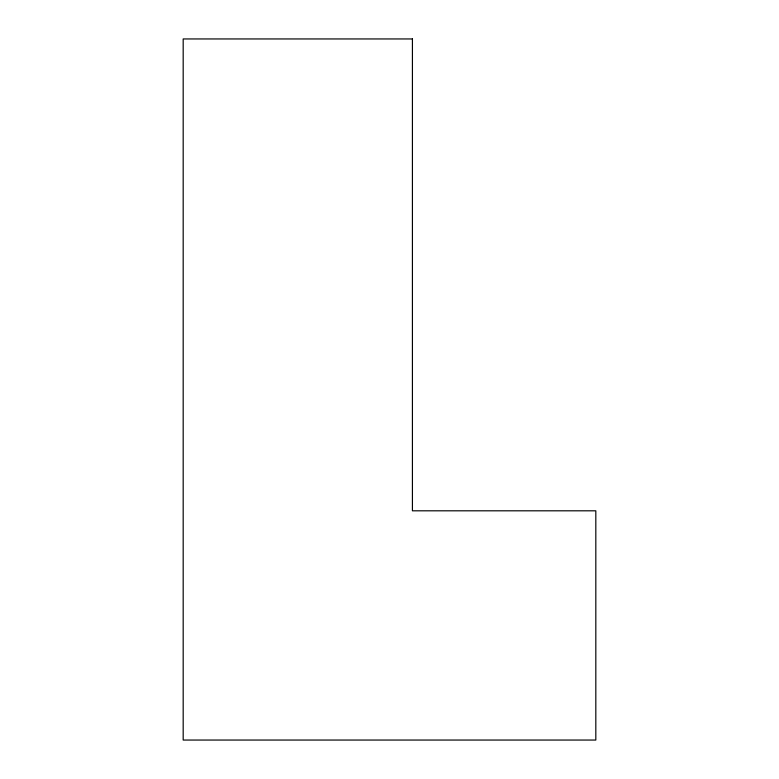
<?xml version="1.0" encoding="UTF-8"?>
<svg xmlns="http://www.w3.org/2000/svg" width="779" height="779" viewBox="0 0 779 779"><rect width="100%" height="100%" fill="white"/><g stroke="black" fill="none" stroke-linecap="round" stroke-linejoin="round"><path stroke-width="1.17" d="M412.422 38.95L183.182 38.95L183.182 740.05L595.818 740.05L595.818 510.81L412.422 510.81L412.422 38.95"/></g></svg>
